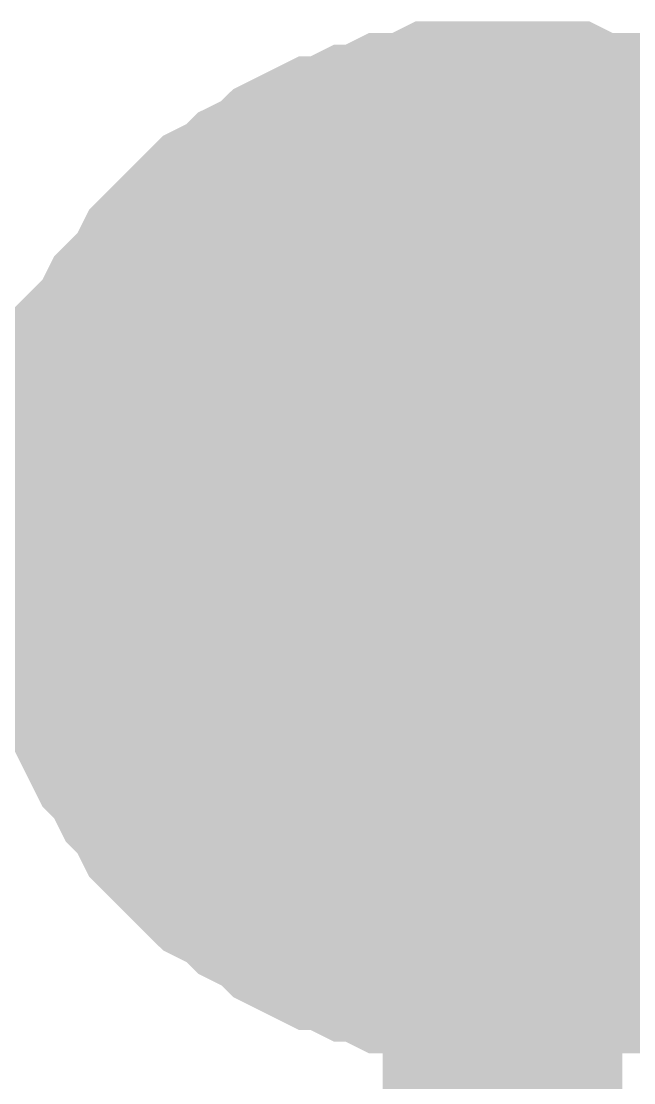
# Model space of a CAD drawing. Header units: inches. Extents: x 0 to 31.5, y 0 to 22.3.
# Drawn here: x 3.1795 to 3.2096, y 5.1731 to 5.2254 of the extents above; entities that cross this region are included whole.
import ezdxf

# ---------------------------------------------------------------- set-up
doc = ezdxf.new("R2010")
doc.units = ezdxf.units.IN
doc.header["$MEASUREMENT"] = 0
doc.layers.add('Sheet', color=255, linetype='Continuous')

msp = doc.modelspace()

# ---------------------------------------------------------------- linework, layer by layer
at = {"layer": 'Sheet'}
for points in [[(3.183071, 5.200003, 0.0118, 0.0118, 0), (3.183071, 5.201151, 0.0118, 0.0118, 0), (3.183071, 5.2023, 0.0118, 0.0118, 0), (3.183071, 5.202874, 0.0118, 0.0118, 0), (3.183645, 5.204022, 0.0118, 0.0118, 0), (3.183645, 5.205171, 0.0118, 0.0118, 0), (3.184219, 5.205745, 0.0118, 0.0118, 0), (3.184219, 5.206894, 0.0118, 0.0118, 0), (3.184793, 5.207468, 0.0118, 0.0118, 0), (3.184793, 5.208617, 0.0118, 0.0118, 0), (3.185367, 5.209191, 0.0118, 0.0118, 0), (3.185942, 5.210339, 0.0118, 0.0118, 0), (3.186516, 5.210914, 0.0118, 0.0118, 0), (3.18709, 5.211488, 0.0118, 0.0118, 0), (3.187664, 5.212636, 0.0118, 0.0118, 0), (3.188238, 5.213211, 0.0118, 0.0118, 0), (3.188812, 5.213785, 0.0118, 0.0118, 0), (3.189386, 5.214359, 0.0118, 0.0118, 0), (3.189961, 5.214934, 0.0118, 0.0118, 0), (3.191109, 5.215508, 0.0118, 0.0118, 0), (3.191683, 5.216082, 0.0118, 0.0118, 0), (3.192831, 5.216656, 0.0118, 0.0118, 0), (3.193406, 5.217231, 0.0118, 0.0118, 0), (3.194554, 5.217805, 0.0118, 0.0118, 0), (3.195128, 5.217805, 0.0118, 0.0118, 0), (3.196276, 5.218379, 0.0118, 0.0118, 0), (3.19685, 5.218379, 0.0118, 0.0118, 0), (3.197999, 5.218953, 0.0118, 0.0118, 0), (3.199147, 5.218953, 0.0118, 0.0118, 0), (3.200295, 5.219528, 0.0118, 0.0118, 0), (3.200869, 5.219528, 0.0118, 0.0118, 0), (3.202018, 5.219528, 0.0118, 0.0118, 0), (3.203166, 5.219528, 0.0118, 0.0118, 0)], [(3.183071, 5.200003, 0.0118, 0.0118, 0), (3.183071, 5.201151, 0.0118, 0.0118, 0), (3.183071, 5.2023, 0.0118, 0.0118, 0), (3.183071, 5.202874, 0.0118, 0.0118, 0), (3.183645, 5.204022, 0.0118, 0.0118, 0), (3.183645, 5.205171, 0.0118, 0.0118, 0), (3.184219, 5.205745, 0.0118, 0.0118, 0), (3.184219, 5.206894, 0.0118, 0.0118, 0), (3.184793, 5.207468, 0.0118, 0.0118, 0), (3.184793, 5.208617, 0.0118, 0.0118, 0), (3.185367, 5.209191, 0.0118, 0.0118, 0), (3.185942, 5.210339, 0.0118, 0.0118, 0), (3.186516, 5.210914, 0.0118, 0.0118, 0), (3.18709, 5.211488, 0.0118, 0.0118, 0), (3.187664, 5.212636, 0.0118, 0.0118, 0), (3.188238, 5.213211, 0.0118, 0.0118, 0), (3.188812, 5.213785, 0.0118, 0.0118, 0), (3.189386, 5.214359, 0.0118, 0.0118, 0), (3.189961, 5.214934, 0.0118, 0.0118, 0), (3.191109, 5.215508, 0.0118, 0.0118, 0), (3.191683, 5.216082, 0.0118, 0.0118, 0), (3.192831, 5.216656, 0.0118, 0.0118, 0), (3.193406, 5.217231, 0.0118, 0.0118, 0), (3.194554, 5.217805, 0.0118, 0.0118, 0), (3.195128, 5.217805, 0.0118, 0.0118, 0), (3.196276, 5.218379, 0.0118, 0.0118, 0), (3.19685, 5.218379, 0.0118, 0.0118, 0), (3.197999, 5.218953, 0.0118, 0.0118, 0), (3.199147, 5.218953, 0.0118, 0.0118, 0), (3.200295, 5.219528, 0.0118, 0.0118, 0), (3.200869, 5.219528, 0.0118, 0.0118, 0), (3.202018, 5.219528, 0.0118, 0.0118, 0), (3.203166, 5.219528, 0.0118, 0.0118, 0)], [(3.183071, 5.200003, 0.0118, 0.0118, 0), (3.183071, 5.201151, 0.0118, 0.0118, 0), (3.183071, 5.2023, 0.0118, 0.0118, 0), (3.183071, 5.202874, 0.0118, 0.0118, 0), (3.183645, 5.204022, 0.0118, 0.0118, 0), (3.183645, 5.205171, 0.0118, 0.0118, 0), (3.184219, 5.205745, 0.0118, 0.0118, 0), (3.184219, 5.206894, 0.0118, 0.0118, 0), (3.184793, 5.207468, 0.0118, 0.0118, 0), (3.184793, 5.208617, 0.0118, 0.0118, 0), (3.185367, 5.209191, 0.0118, 0.0118, 0), (3.185942, 5.210339, 0.0118, 0.0118, 0), (3.186516, 5.210914, 0.0118, 0.0118, 0), (3.18709, 5.211488, 0.0118, 0.0118, 0), (3.187664, 5.212636, 0.0118, 0.0118, 0), (3.188238, 5.213211, 0.0118, 0.0118, 0), (3.188812, 5.213785, 0.0118, 0.0118, 0), (3.189386, 5.214359, 0.0118, 0.0118, 0), (3.189961, 5.214934, 0.0118, 0.0118, 0), (3.191109, 5.215508, 0.0118, 0.0118, 0), (3.191683, 5.216082, 0.0118, 0.0118, 0), (3.192831, 5.216656, 0.0118, 0.0118, 0), (3.193406, 5.217231, 0.0118, 0.0118, 0), (3.194554, 5.217805, 0.0118, 0.0118, 0), (3.195128, 5.217805, 0.0118, 0.0118, 0), (3.196276, 5.218379, 0.0118, 0.0118, 0), (3.19685, 5.218379, 0.0118, 0.0118, 0), (3.197999, 5.218953, 0.0118, 0.0118, 0), (3.199147, 5.218953, 0.0118, 0.0118, 0), (3.200295, 5.219528, 0.0118, 0.0118, 0), (3.200869, 5.219528, 0.0118, 0.0118, 0), (3.202018, 5.219528, 0.0118, 0.0118, 0), (3.203166, 5.219528, 0.0118, 0.0118, 0)], [(3.183071, 5.200003, 0.0118, 0.0118, 0), (3.183071, 5.201151, 0.0118, 0.0118, 0), (3.183071, 5.2023, 0.0118, 0.0118, 0), (3.183071, 5.202874, 0.0118, 0.0118, 0), (3.183645, 5.204022, 0.0118, 0.0118, 0), (3.183645, 5.205171, 0.0118, 0.0118, 0), (3.184219, 5.205745, 0.0118, 0.0118, 0), (3.184219, 5.206894, 0.0118, 0.0118, 0), (3.184793, 5.207468, 0.0118, 0.0118, 0), (3.184793, 5.208617, 0.0118, 0.0118, 0), (3.185367, 5.209191, 0.0118, 0.0118, 0), (3.185942, 5.210339, 0.0118, 0.0118, 0), (3.186516, 5.210914, 0.0118, 0.0118, 0), (3.18709, 5.211488, 0.0118, 0.0118, 0), (3.187664, 5.212636, 0.0118, 0.0118, 0), (3.188238, 5.213211, 0.0118, 0.0118, 0), (3.188812, 5.213785, 0.0118, 0.0118, 0), (3.189386, 5.214359, 0.0118, 0.0118, 0), (3.189961, 5.214934, 0.0118, 0.0118, 0), (3.191109, 5.215508, 0.0118, 0.0118, 0), (3.191683, 5.216082, 0.0118, 0.0118, 0), (3.192831, 5.216656, 0.0118, 0.0118, 0), (3.193406, 5.217231, 0.0118, 0.0118, 0), (3.194554, 5.217805, 0.0118, 0.0118, 0), (3.195128, 5.217805, 0.0118, 0.0118, 0), (3.196276, 5.218379, 0.0118, 0.0118, 0), (3.19685, 5.218379, 0.0118, 0.0118, 0), (3.197999, 5.218953, 0.0118, 0.0118, 0), (3.199147, 5.218953, 0.0118, 0.0118, 0), (3.200295, 5.219528, 0.0118, 0.0118, 0), (3.200869, 5.219528, 0.0118, 0.0118, 0), (3.202018, 5.219528, 0.0118, 0.0118, 0), (3.203166, 5.219528, 0.0118, 0.0118, 0)], [(3.203166, 5.219528, 0.0118, 0.0118, 0), (3.203166, 5.219528, 0.0118, 0.0118, 0)], [(3.203166, 5.219528, 0.0118, 0.0118, 0), (3.204314, 5.219528, 0.0118, 0.0118, 0), (3.205463, 5.219528, 0.0118, 0.0118, 0), (3.206037, 5.219528, 0.0118, 0.0118, 0), (3.207185, 5.218953, 0.0118, 0.0118, 0), (3.208333, 5.218953, 0.0118, 0.0118, 0), (3.208907, 5.218379, 0.0118, 0.0118, 0), (3.210056, 5.218379, 0.0118, 0.0118, 0), (3.21063, 5.217805, 0.0118, 0.0118, 0), (3.211778, 5.217805, 0.0118, 0.0118, 0), (3.212352, 5.217231, 0.0118, 0.0118, 0), (3.213501, 5.216656, 0.0118, 0.0118, 0), (3.214075, 5.216082, 0.0118, 0.0118, 0), (3.214649, 5.215508, 0.0118, 0.0118, 0), (3.215797, 5.214934, 0.0118, 0.0118, 0)], [(3.203166, 5.219528, 0.0118, 0.0118, 0), (3.203166, 5.219528, 0.0118, 0.0118, 0)], [(3.203166, 5.219528, 0.0118, 0.0118, 0), (3.204314, 5.219528, 0.0118, 0.0118, 0), (3.205463, 5.219528, 0.0118, 0.0118, 0), (3.206037, 5.219528, 0.0118, 0.0118, 0), (3.207185, 5.218953, 0.0118, 0.0118, 0), (3.208333, 5.218953, 0.0118, 0.0118, 0), (3.208907, 5.218379, 0.0118, 0.0118, 0), (3.210056, 5.218379, 0.0118, 0.0118, 0), (3.21063, 5.217805, 0.0118, 0.0118, 0), (3.211778, 5.217805, 0.0118, 0.0118, 0), (3.212352, 5.217231, 0.0118, 0.0118, 0), (3.213501, 5.216656, 0.0118, 0.0118, 0), (3.214075, 5.216082, 0.0118, 0.0118, 0), (3.214649, 5.215508, 0.0118, 0.0118, 0), (3.215797, 5.214934, 0.0118, 0.0118, 0)], [(3.203166, 5.219528, 0.0118, 0.0118, 0), (3.203166, 5.219528, 0.0118, 0.0118, 0)], [(3.203166, 5.219528, 0.0118, 0.0118, 0), (3.204314, 5.219528, 0.0118, 0.0118, 0), (3.205463, 5.219528, 0.0118, 0.0118, 0), (3.206037, 5.219528, 0.0118, 0.0118, 0), (3.207185, 5.218953, 0.0118, 0.0118, 0), (3.208333, 5.218953, 0.0118, 0.0118, 0), (3.208907, 5.218379, 0.0118, 0.0118, 0), (3.210056, 5.218379, 0.0118, 0.0118, 0), (3.21063, 5.217805, 0.0118, 0.0118, 0), (3.211778, 5.217805, 0.0118, 0.0118, 0), (3.212352, 5.217231, 0.0118, 0.0118, 0), (3.213501, 5.216656, 0.0118, 0.0118, 0), (3.214075, 5.216082, 0.0118, 0.0118, 0), (3.214649, 5.215508, 0.0118, 0.0118, 0), (3.215797, 5.214934, 0.0118, 0.0118, 0)], [(3.203166, 5.219528, 0.0118, 0.0118, 0), (3.203166, 5.219528, 0.0118, 0.0118, 0)], [(3.203166, 5.219528, 0.0118, 0.0118, 0), (3.204314, 5.219528, 0.0118, 0.0118, 0), (3.205463, 5.219528, 0.0118, 0.0118, 0), (3.206037, 5.219528, 0.0118, 0.0118, 0), (3.207185, 5.218953, 0.0118, 0.0118, 0), (3.208333, 5.218953, 0.0118, 0.0118, 0), (3.208907, 5.218379, 0.0118, 0.0118, 0), (3.210056, 5.218379, 0.0118, 0.0118, 0), (3.21063, 5.217805, 0.0118, 0.0118, 0), (3.211778, 5.217805, 0.0118, 0.0118, 0), (3.212352, 5.217231, 0.0118, 0.0118, 0), (3.213501, 5.216656, 0.0118, 0.0118, 0), (3.214075, 5.216082, 0.0118, 0.0118, 0), (3.214649, 5.215508, 0.0118, 0.0118, 0), (3.215797, 5.214934, 0.0118, 0.0118, 0)], [(3.183071, 5.200003, 0.0039, 0.0039, 0), (3.183071, 5.201151, 0.0039, 0.0039, 0), (3.183071, 5.2023, 0.0039, 0.0039, 0), (3.183071, 5.202874, 0.0039, 0.0039, 0), (3.183645, 5.204022, 0.0039, 0.0039, 0), (3.183645, 5.205171, 0.0039, 0.0039, 0), (3.184219, 5.205745, 0.0039, 0.0039, 0), (3.184219, 5.206894, 0.0039, 0.0039, 0), (3.184793, 5.207468, 0.0039, 0.0039, 0), (3.184793, 5.208617, 0.0039, 0.0039, 0), (3.185367, 5.209191, 0.0039, 0.0039, 0), (3.185942, 5.210339, 0.0039, 0.0039, 0), (3.186516, 5.210914, 0.0039, 0.0039, 0), (3.18709, 5.211488, 0.0039, 0.0039, 0), (3.187664, 5.212636, 0.0039, 0.0039, 0), (3.188238, 5.213211, 0.0039, 0.0039, 0), (3.188812, 5.213785, 0.0039, 0.0039, 0), (3.189386, 5.214359, 0.0039, 0.0039, 0), (3.189961, 5.214934, 0.0039, 0.0039, 0), (3.191109, 5.215508, 0.0039, 0.0039, 0), (3.191683, 5.216082, 0.0039, 0.0039, 0), (3.192831, 5.216656, 0.0039, 0.0039, 0), (3.193406, 5.217231, 0.0039, 0.0039, 0), (3.194554, 5.217805, 0.0039, 0.0039, 0), (3.195128, 5.217805, 0.0039, 0.0039, 0), (3.196276, 5.218379, 0.0039, 0.0039, 0), (3.19685, 5.218379, 0.0039, 0.0039, 0), (3.197999, 5.218953, 0.0039, 0.0039, 0), (3.199147, 5.218953, 0.0039, 0.0039, 0), (3.200295, 5.219528, 0.0039, 0.0039, 0), (3.200869, 5.219528, 0.0039, 0.0039, 0), (3.202018, 5.219528, 0.0039, 0.0039, 0), (3.203166, 5.219528, 0.0039, 0.0039, 0)], [(3.183071, 5.200003, 0.0039, 0.0039, 0), (3.183071, 5.201151, 0.0039, 0.0039, 0), (3.183071, 5.2023, 0.0039, 0.0039, 0), (3.183071, 5.202874, 0.0039, 0.0039, 0), (3.183645, 5.204022, 0.0039, 0.0039, 0), (3.183645, 5.205171, 0.0039, 0.0039, 0), (3.184219, 5.205745, 0.0039, 0.0039, 0), (3.184219, 5.206894, 0.0039, 0.0039, 0), (3.184793, 5.207468, 0.0039, 0.0039, 0), (3.184793, 5.208617, 0.0039, 0.0039, 0), (3.185367, 5.209191, 0.0039, 0.0039, 0), (3.185942, 5.210339, 0.0039, 0.0039, 0), (3.186516, 5.210914, 0.0039, 0.0039, 0), (3.18709, 5.211488, 0.0039, 0.0039, 0), (3.187664, 5.212636, 0.0039, 0.0039, 0), (3.188238, 5.213211, 0.0039, 0.0039, 0), (3.188812, 5.213785, 0.0039, 0.0039, 0), (3.189386, 5.214359, 0.0039, 0.0039, 0), (3.189961, 5.214934, 0.0039, 0.0039, 0), (3.191109, 5.215508, 0.0039, 0.0039, 0), (3.191683, 5.216082, 0.0039, 0.0039, 0), (3.192831, 5.216656, 0.0039, 0.0039, 0), (3.193406, 5.217231, 0.0039, 0.0039, 0), (3.194554, 5.217805, 0.0039, 0.0039, 0), (3.195128, 5.217805, 0.0039, 0.0039, 0), (3.196276, 5.218379, 0.0039, 0.0039, 0), (3.19685, 5.218379, 0.0039, 0.0039, 0), (3.197999, 5.218953, 0.0039, 0.0039, 0), (3.199147, 5.218953, 0.0039, 0.0039, 0), (3.200295, 5.219528, 0.0039, 0.0039, 0), (3.200869, 5.219528, 0.0039, 0.0039, 0), (3.202018, 5.219528, 0.0039, 0.0039, 0), (3.203166, 5.219528, 0.0039, 0.0039, 0)], [(3.183071, 5.200003, 0.0039, 0.0039, 0), (3.183071, 5.201151, 0.0039, 0.0039, 0), (3.183071, 5.2023, 0.0039, 0.0039, 0), (3.183071, 5.202874, 0.0039, 0.0039, 0), (3.183645, 5.204022, 0.0039, 0.0039, 0), (3.183645, 5.205171, 0.0039, 0.0039, 0), (3.184219, 5.205745, 0.0039, 0.0039, 0), (3.184219, 5.206894, 0.0039, 0.0039, 0), (3.184793, 5.207468, 0.0039, 0.0039, 0), (3.184793, 5.208617, 0.0039, 0.0039, 0), (3.185367, 5.209191, 0.0039, 0.0039, 0), (3.185942, 5.210339, 0.0039, 0.0039, 0), (3.186516, 5.210914, 0.0039, 0.0039, 0), (3.18709, 5.211488, 0.0039, 0.0039, 0), (3.187664, 5.212636, 0.0039, 0.0039, 0), (3.188238, 5.213211, 0.0039, 0.0039, 0), (3.188812, 5.213785, 0.0039, 0.0039, 0), (3.189386, 5.214359, 0.0039, 0.0039, 0), (3.189961, 5.214934, 0.0039, 0.0039, 0), (3.191109, 5.215508, 0.0039, 0.0039, 0), (3.191683, 5.216082, 0.0039, 0.0039, 0), (3.192831, 5.216656, 0.0039, 0.0039, 0), (3.193406, 5.217231, 0.0039, 0.0039, 0), (3.194554, 5.217805, 0.0039, 0.0039, 0), (3.195128, 5.217805, 0.0039, 0.0039, 0), (3.196276, 5.218379, 0.0039, 0.0039, 0), (3.19685, 5.218379, 0.0039, 0.0039, 0), (3.197999, 5.218953, 0.0039, 0.0039, 0), (3.199147, 5.218953, 0.0039, 0.0039, 0), (3.200295, 5.219528, 0.0039, 0.0039, 0), (3.200869, 5.219528, 0.0039, 0.0039, 0), (3.202018, 5.219528, 0.0039, 0.0039, 0), (3.203166, 5.219528, 0.0039, 0.0039, 0)], [(3.183071, 5.200003, 0.0039, 0.0039, 0), (3.183071, 5.201151, 0.0039, 0.0039, 0), (3.183071, 5.2023, 0.0039, 0.0039, 0), (3.183071, 5.202874, 0.0039, 0.0039, 0), (3.183645, 5.204022, 0.0039, 0.0039, 0), (3.183645, 5.205171, 0.0039, 0.0039, 0), (3.184219, 5.205745, 0.0039, 0.0039, 0), (3.184219, 5.206894, 0.0039, 0.0039, 0), (3.184793, 5.207468, 0.0039, 0.0039, 0), (3.184793, 5.208617, 0.0039, 0.0039, 0), (3.185367, 5.209191, 0.0039, 0.0039, 0), (3.185942, 5.210339, 0.0039, 0.0039, 0), (3.186516, 5.210914, 0.0039, 0.0039, 0), (3.18709, 5.211488, 0.0039, 0.0039, 0), (3.187664, 5.212636, 0.0039, 0.0039, 0), (3.188238, 5.213211, 0.0039, 0.0039, 0), (3.188812, 5.213785, 0.0039, 0.0039, 0), (3.189386, 5.214359, 0.0039, 0.0039, 0), (3.189961, 5.214934, 0.0039, 0.0039, 0), (3.191109, 5.215508, 0.0039, 0.0039, 0), (3.191683, 5.216082, 0.0039, 0.0039, 0), (3.192831, 5.216656, 0.0039, 0.0039, 0), (3.193406, 5.217231, 0.0039, 0.0039, 0), (3.194554, 5.217805, 0.0039, 0.0039, 0), (3.195128, 5.217805, 0.0039, 0.0039, 0), (3.196276, 5.218379, 0.0039, 0.0039, 0), (3.19685, 5.218379, 0.0039, 0.0039, 0), (3.197999, 5.218953, 0.0039, 0.0039, 0), (3.199147, 5.218953, 0.0039, 0.0039, 0), (3.200295, 5.219528, 0.0039, 0.0039, 0), (3.200869, 5.219528, 0.0039, 0.0039, 0), (3.202018, 5.219528, 0.0039, 0.0039, 0), (3.203166, 5.219528, 0.0039, 0.0039, 0)], [(3.203166, 5.219528, 0.0039, 0.0039, 0), (3.203166, 5.219528, 0.0039, 0.0039, 0)], [(3.203166, 5.219528, 0.0039, 0.0039, 0), (3.204314, 5.219528, 0.0039, 0.0039, 0), (3.205463, 5.219528, 0.0039, 0.0039, 0), (3.206037, 5.219528, 0.0039, 0.0039, 0), (3.207185, 5.218953, 0.0039, 0.0039, 0), (3.208333, 5.218953, 0.0039, 0.0039, 0), (3.208907, 5.218379, 0.0039, 0.0039, 0), (3.210056, 5.218379, 0.0039, 0.0039, 0), (3.21063, 5.217805, 0.0039, 0.0039, 0), (3.211778, 5.217805, 0.0039, 0.0039, 0)], [(3.203166, 5.219528, 0.0039, 0.0039, 0), (3.203166, 5.219528, 0.0039, 0.0039, 0)], [(3.203166, 5.219528, 0.0039, 0.0039, 0), (3.204314, 5.219528, 0.0039, 0.0039, 0), (3.205463, 5.219528, 0.0039, 0.0039, 0), (3.206037, 5.219528, 0.0039, 0.0039, 0), (3.207185, 5.218953, 0.0039, 0.0039, 0), (3.208333, 5.218953, 0.0039, 0.0039, 0), (3.208907, 5.218379, 0.0039, 0.0039, 0), (3.210056, 5.218379, 0.0039, 0.0039, 0), (3.21063, 5.217805, 0.0039, 0.0039, 0), (3.211778, 5.217805, 0.0039, 0.0039, 0)], [(3.203166, 5.219528, 0.0039, 0.0039, 0), (3.203166, 5.219528, 0.0039, 0.0039, 0)], [(3.203166, 5.219528, 0.0039, 0.0039, 0), (3.204314, 5.219528, 0.0039, 0.0039, 0), (3.205463, 5.219528, 0.0039, 0.0039, 0), (3.206037, 5.219528, 0.0039, 0.0039, 0), (3.207185, 5.218953, 0.0039, 0.0039, 0), (3.208333, 5.218953, 0.0039, 0.0039, 0), (3.208907, 5.218379, 0.0039, 0.0039, 0), (3.210056, 5.218379, 0.0039, 0.0039, 0), (3.21063, 5.217805, 0.0039, 0.0039, 0), (3.211778, 5.217805, 0.0039, 0.0039, 0)], [(3.203166, 5.219528, 0.0039, 0.0039, 0), (3.203166, 5.219528, 0.0039, 0.0039, 0)], [(3.203166, 5.219528, 0.0039, 0.0039, 0), (3.204314, 5.219528, 0.0039, 0.0039, 0), (3.205463, 5.219528, 0.0039, 0.0039, 0), (3.206037, 5.219528, 0.0039, 0.0039, 0), (3.207185, 5.218953, 0.0039, 0.0039, 0), (3.208333, 5.218953, 0.0039, 0.0039, 0), (3.208907, 5.218379, 0.0039, 0.0039, 0), (3.210056, 5.218379, 0.0039, 0.0039, 0), (3.21063, 5.217805, 0.0039, 0.0039, 0), (3.211778, 5.217805, 0.0039, 0.0039, 0)], [(2.902887, 4.799737, 0.0118, 0.0118, 0), (2.902887, 4.699815, 0.0118, 0.0118, 0), (3.203166, 4.699815, 0.0118, 0.0118, 0), (3.203166, 5.200003, 0.0118, 0.0118, 0)], [(2.902887, 5.200003, 0.0118, 0.0118, 0), (3.203166, 5.200003, 0.0118, 0.0118, 0), (3.502871, 5.200003, 0.0118, 0.0118, 0)], [(3.203166, 5.179903, 0.0118, 0.0118, 0), (3.202018, 5.179903, 0.0118, 0.0118, 0), (3.200869, 5.179903, 0.0118, 0.0118, 0), (3.200295, 5.179903, 0.0118, 0.0118, 0), (3.199147, 5.180477, 0.0118, 0.0118, 0), (3.197999, 5.180477, 0.0118, 0.0118, 0), (3.19685, 5.181052, 0.0118, 0.0118, 0), (3.196276, 5.181052, 0.0118, 0.0118, 0), (3.195128, 5.181626, 0.0118, 0.0118, 0), (3.194554, 5.181626, 0.0118, 0.0118, 0), (3.193406, 5.1822, 0.0118, 0.0118, 0), (3.192831, 5.182775, 0.0118, 0.0118, 0), (3.191683, 5.183349, 0.0118, 0.0118, 0), (3.191109, 5.183923, 0.0118, 0.0118, 0), (3.189961, 5.184497, 0.0118, 0.0118, 0), (3.189386, 5.185072, 0.0118, 0.0118, 0), (3.188812, 5.185646, 0.0118, 0.0118, 0), (3.188238, 5.18622, 0.0118, 0.0118, 0), (3.187664, 5.186794, 0.0118, 0.0118, 0), (3.18709, 5.187943, 0.0118, 0.0118, 0), (3.186516, 5.188517, 0.0118, 0.0118, 0), (3.185942, 5.189666, 0.0118, 0.0118, 0), (3.185367, 5.19024, 0.0118, 0.0118, 0), (3.184793, 5.191389, 0.0118, 0.0118, 0), (3.184793, 5.191963, 0.0118, 0.0118, 0), (3.184219, 5.193111, 0.0118, 0.0118, 0), (3.184219, 5.193686, 0.0118, 0.0118, 0), (3.183645, 5.194834, 0.0118, 0.0118, 0), (3.183645, 5.195983, 0.0118, 0.0118, 0), (3.183071, 5.197131, 0.0118, 0.0118, 0), (3.183071, 5.197706, 0.0118, 0.0118, 0), (3.183071, 5.198854, 0.0118, 0.0118, 0), (3.183071, 5.200003, 0.0118, 0.0118, 0)], [(3.183071, 5.200003, 0.0118, 0.0118, 0), (3.183071, 5.200003, 0.0118, 0.0118, 0)], [(3.203166, 5.179903, 0.0118, 0.0118, 0), (3.202018, 5.179903, 0.0118, 0.0118, 0), (3.200869, 5.179903, 0.0118, 0.0118, 0), (3.200295, 5.179903, 0.0118, 0.0118, 0), (3.199147, 5.180477, 0.0118, 0.0118, 0), (3.197999, 5.180477, 0.0118, 0.0118, 0), (3.19685, 5.181052, 0.0118, 0.0118, 0), (3.196276, 5.181052, 0.0118, 0.0118, 0), (3.195128, 5.181626, 0.0118, 0.0118, 0), (3.194554, 5.181626, 0.0118, 0.0118, 0), (3.193406, 5.1822, 0.0118, 0.0118, 0), (3.192831, 5.182775, 0.0118, 0.0118, 0), (3.191683, 5.183349, 0.0118, 0.0118, 0), (3.191109, 5.183923, 0.0118, 0.0118, 0), (3.189961, 5.184497, 0.0118, 0.0118, 0), (3.189386, 5.185072, 0.0118, 0.0118, 0), (3.188812, 5.185646, 0.0118, 0.0118, 0), (3.188238, 5.18622, 0.0118, 0.0118, 0), (3.187664, 5.186794, 0.0118, 0.0118, 0), (3.18709, 5.187943, 0.0118, 0.0118, 0), (3.186516, 5.188517, 0.0118, 0.0118, 0), (3.185942, 5.189666, 0.0118, 0.0118, 0), (3.185367, 5.19024, 0.0118, 0.0118, 0), (3.184793, 5.191389, 0.0118, 0.0118, 0), (3.184793, 5.191963, 0.0118, 0.0118, 0), (3.184219, 5.193111, 0.0118, 0.0118, 0), (3.184219, 5.193686, 0.0118, 0.0118, 0), (3.183645, 5.194834, 0.0118, 0.0118, 0), (3.183645, 5.195983, 0.0118, 0.0118, 0), (3.183071, 5.197131, 0.0118, 0.0118, 0), (3.183071, 5.197706, 0.0118, 0.0118, 0), (3.183071, 5.198854, 0.0118, 0.0118, 0), (3.183071, 5.200003, 0.0118, 0.0118, 0)], [(3.183071, 5.200003, 0.0118, 0.0118, 0), (3.183071, 5.200003, 0.0118, 0.0118, 0)], [(3.203166, 5.179903, 0.0118, 0.0118, 0), (3.202018, 5.179903, 0.0118, 0.0118, 0), (3.200869, 5.179903, 0.0118, 0.0118, 0), (3.200295, 5.179903, 0.0118, 0.0118, 0), (3.199147, 5.180477, 0.0118, 0.0118, 0), (3.197999, 5.180477, 0.0118, 0.0118, 0), (3.19685, 5.181052, 0.0118, 0.0118, 0), (3.196276, 5.181052, 0.0118, 0.0118, 0), (3.195128, 5.181626, 0.0118, 0.0118, 0), (3.194554, 5.181626, 0.0118, 0.0118, 0), (3.193406, 5.1822, 0.0118, 0.0118, 0), (3.192831, 5.182775, 0.0118, 0.0118, 0), (3.191683, 5.183349, 0.0118, 0.0118, 0), (3.191109, 5.183923, 0.0118, 0.0118, 0), (3.189961, 5.184497, 0.0118, 0.0118, 0), (3.189386, 5.185072, 0.0118, 0.0118, 0), (3.188812, 5.185646, 0.0118, 0.0118, 0), (3.188238, 5.18622, 0.0118, 0.0118, 0), (3.187664, 5.186794, 0.0118, 0.0118, 0), (3.18709, 5.187943, 0.0118, 0.0118, 0), (3.186516, 5.188517, 0.0118, 0.0118, 0), (3.185942, 5.189666, 0.0118, 0.0118, 0), (3.185367, 5.19024, 0.0118, 0.0118, 0), (3.184793, 5.191389, 0.0118, 0.0118, 0), (3.184793, 5.191963, 0.0118, 0.0118, 0), (3.184219, 5.193111, 0.0118, 0.0118, 0), (3.184219, 5.193686, 0.0118, 0.0118, 0), (3.183645, 5.194834, 0.0118, 0.0118, 0), (3.183645, 5.195983, 0.0118, 0.0118, 0), (3.183071, 5.197131, 0.0118, 0.0118, 0), (3.183071, 5.197706, 0.0118, 0.0118, 0), (3.183071, 5.198854, 0.0118, 0.0118, 0), (3.183071, 5.200003, 0.0118, 0.0118, 0)], [(3.183071, 5.200003, 0.0118, 0.0118, 0), (3.183071, 5.200003, 0.0118, 0.0118, 0)], [(3.203166, 5.179903, 0.0118, 0.0118, 0), (3.202018, 5.179903, 0.0118, 0.0118, 0), (3.200869, 5.179903, 0.0118, 0.0118, 0), (3.200295, 5.179903, 0.0118, 0.0118, 0), (3.199147, 5.180477, 0.0118, 0.0118, 0), (3.197999, 5.180477, 0.0118, 0.0118, 0), (3.19685, 5.181052, 0.0118, 0.0118, 0), (3.196276, 5.181052, 0.0118, 0.0118, 0), (3.195128, 5.181626, 0.0118, 0.0118, 0), (3.194554, 5.181626, 0.0118, 0.0118, 0), (3.193406, 5.1822, 0.0118, 0.0118, 0), (3.192831, 5.182775, 0.0118, 0.0118, 0), (3.191683, 5.183349, 0.0118, 0.0118, 0), (3.191109, 5.183923, 0.0118, 0.0118, 0), (3.189961, 5.184497, 0.0118, 0.0118, 0), (3.189386, 5.185072, 0.0118, 0.0118, 0), (3.188812, 5.185646, 0.0118, 0.0118, 0), (3.188238, 5.18622, 0.0118, 0.0118, 0), (3.187664, 5.186794, 0.0118, 0.0118, 0), (3.18709, 5.187943, 0.0118, 0.0118, 0), (3.186516, 5.188517, 0.0118, 0.0118, 0), (3.185942, 5.189666, 0.0118, 0.0118, 0), (3.185367, 5.19024, 0.0118, 0.0118, 0), (3.184793, 5.191389, 0.0118, 0.0118, 0), (3.184793, 5.191963, 0.0118, 0.0118, 0), (3.184219, 5.193111, 0.0118, 0.0118, 0), (3.184219, 5.193686, 0.0118, 0.0118, 0), (3.183645, 5.194834, 0.0118, 0.0118, 0), (3.183645, 5.195983, 0.0118, 0.0118, 0), (3.183071, 5.197131, 0.0118, 0.0118, 0), (3.183071, 5.197706, 0.0118, 0.0118, 0), (3.183071, 5.198854, 0.0118, 0.0118, 0), (3.183071, 5.200003, 0.0118, 0.0118, 0)], [(3.183071, 5.200003, 0.0118, 0.0118, 0), (3.183071, 5.200003, 0.0118, 0.0118, 0)], [(3.203166, 5.179903, 0.0039, 0.0039, 0), (3.202018, 5.179903, 0.0039, 0.0039, 0), (3.200869, 5.179903, 0.0039, 0.0039, 0), (3.200295, 5.179903, 0.0039, 0.0039, 0), (3.199147, 5.180477, 0.0039, 0.0039, 0), (3.197999, 5.180477, 0.0039, 0.0039, 0), (3.19685, 5.181052, 0.0039, 0.0039, 0), (3.196276, 5.181052, 0.0039, 0.0039, 0), (3.195128, 5.181626, 0.0039, 0.0039, 0), (3.194554, 5.181626, 0.0039, 0.0039, 0), (3.193406, 5.1822, 0.0039, 0.0039, 0), (3.192831, 5.182775, 0.0039, 0.0039, 0), (3.191683, 5.183349, 0.0039, 0.0039, 0), (3.191109, 5.183923, 0.0039, 0.0039, 0), (3.189961, 5.184497, 0.0039, 0.0039, 0), (3.189386, 5.185072, 0.0039, 0.0039, 0), (3.188812, 5.185646, 0.0039, 0.0039, 0), (3.188238, 5.18622, 0.0039, 0.0039, 0), (3.187664, 5.186794, 0.0039, 0.0039, 0), (3.18709, 5.187943, 0.0039, 0.0039, 0), (3.186516, 5.188517, 0.0039, 0.0039, 0), (3.185942, 5.189666, 0.0039, 0.0039, 0), (3.185367, 5.19024, 0.0039, 0.0039, 0), (3.184793, 5.191389, 0.0039, 0.0039, 0), (3.184793, 5.191963, 0.0039, 0.0039, 0), (3.184219, 5.193111, 0.0039, 0.0039, 0), (3.184219, 5.193686, 0.0039, 0.0039, 0), (3.183645, 5.194834, 0.0039, 0.0039, 0), (3.183645, 5.195983, 0.0039, 0.0039, 0), (3.183071, 5.197131, 0.0039, 0.0039, 0), (3.183071, 5.197706, 0.0039, 0.0039, 0), (3.183071, 5.198854, 0.0039, 0.0039, 0), (3.183071, 5.200003, 0.0039, 0.0039, 0)], [(3.183071, 5.200003, 0.0039, 0.0039, 0), (3.183071, 5.200003, 0.0039, 0.0039, 0)], [(3.203166, 5.179903, 0.0039, 0.0039, 0), (3.202018, 5.179903, 0.0039, 0.0039, 0), (3.200869, 5.179903, 0.0039, 0.0039, 0), (3.200295, 5.179903, 0.0039, 0.0039, 0), (3.199147, 5.180477, 0.0039, 0.0039, 0), (3.197999, 5.180477, 0.0039, 0.0039, 0), (3.19685, 5.181052, 0.0039, 0.0039, 0), (3.196276, 5.181052, 0.0039, 0.0039, 0), (3.195128, 5.181626, 0.0039, 0.0039, 0), (3.194554, 5.181626, 0.0039, 0.0039, 0), (3.193406, 5.1822, 0.0039, 0.0039, 0), (3.192831, 5.182775, 0.0039, 0.0039, 0), (3.191683, 5.183349, 0.0039, 0.0039, 0), (3.191109, 5.183923, 0.0039, 0.0039, 0), (3.189961, 5.184497, 0.0039, 0.0039, 0), (3.189386, 5.185072, 0.0039, 0.0039, 0), (3.188812, 5.185646, 0.0039, 0.0039, 0), (3.188238, 5.18622, 0.0039, 0.0039, 0), (3.187664, 5.186794, 0.0039, 0.0039, 0), (3.18709, 5.187943, 0.0039, 0.0039, 0), (3.186516, 5.188517, 0.0039, 0.0039, 0), (3.185942, 5.189666, 0.0039, 0.0039, 0), (3.185367, 5.19024, 0.0039, 0.0039, 0), (3.184793, 5.191389, 0.0039, 0.0039, 0), (3.184793, 5.191963, 0.0039, 0.0039, 0), (3.184219, 5.193111, 0.0039, 0.0039, 0), (3.184219, 5.193686, 0.0039, 0.0039, 0), (3.183645, 5.194834, 0.0039, 0.0039, 0), (3.183645, 5.195983, 0.0039, 0.0039, 0), (3.183071, 5.197131, 0.0039, 0.0039, 0), (3.183071, 5.197706, 0.0039, 0.0039, 0), (3.183071, 5.198854, 0.0039, 0.0039, 0), (3.183071, 5.200003, 0.0039, 0.0039, 0)], [(3.183071, 5.200003, 0.0039, 0.0039, 0), (3.183071, 5.200003, 0.0039, 0.0039, 0)], [(3.203166, 5.179903, 0.0039, 0.0039, 0), (3.202018, 5.179903, 0.0039, 0.0039, 0), (3.200869, 5.179903, 0.0039, 0.0039, 0), (3.200295, 5.179903, 0.0039, 0.0039, 0), (3.199147, 5.180477, 0.0039, 0.0039, 0), (3.197999, 5.180477, 0.0039, 0.0039, 0), (3.19685, 5.181052, 0.0039, 0.0039, 0), (3.196276, 5.181052, 0.0039, 0.0039, 0), (3.195128, 5.181626, 0.0039, 0.0039, 0), (3.194554, 5.181626, 0.0039, 0.0039, 0), (3.193406, 5.1822, 0.0039, 0.0039, 0), (3.192831, 5.182775, 0.0039, 0.0039, 0), (3.191683, 5.183349, 0.0039, 0.0039, 0), (3.191109, 5.183923, 0.0039, 0.0039, 0), (3.189961, 5.184497, 0.0039, 0.0039, 0), (3.189386, 5.185072, 0.0039, 0.0039, 0), (3.188812, 5.185646, 0.0039, 0.0039, 0), (3.188238, 5.18622, 0.0039, 0.0039, 0), (3.187664, 5.186794, 0.0039, 0.0039, 0), (3.18709, 5.187943, 0.0039, 0.0039, 0), (3.186516, 5.188517, 0.0039, 0.0039, 0), (3.185942, 5.189666, 0.0039, 0.0039, 0), (3.185367, 5.19024, 0.0039, 0.0039, 0), (3.184793, 5.191389, 0.0039, 0.0039, 0), (3.184793, 5.191963, 0.0039, 0.0039, 0), (3.184219, 5.193111, 0.0039, 0.0039, 0), (3.184219, 5.193686, 0.0039, 0.0039, 0), (3.183645, 5.194834, 0.0039, 0.0039, 0), (3.183645, 5.195983, 0.0039, 0.0039, 0), (3.183071, 5.197131, 0.0039, 0.0039, 0), (3.183071, 5.197706, 0.0039, 0.0039, 0), (3.183071, 5.198854, 0.0039, 0.0039, 0), (3.183071, 5.200003, 0.0039, 0.0039, 0)], [(3.183071, 5.200003, 0.0039, 0.0039, 0), (3.183071, 5.200003, 0.0039, 0.0039, 0)], [(3.203166, 5.179903, 0.0039, 0.0039, 0), (3.202018, 5.179903, 0.0039, 0.0039, 0), (3.200869, 5.179903, 0.0039, 0.0039, 0), (3.200295, 5.179903, 0.0039, 0.0039, 0), (3.199147, 5.180477, 0.0039, 0.0039, 0), (3.197999, 5.180477, 0.0039, 0.0039, 0), (3.19685, 5.181052, 0.0039, 0.0039, 0), (3.196276, 5.181052, 0.0039, 0.0039, 0), (3.195128, 5.181626, 0.0039, 0.0039, 0), (3.194554, 5.181626, 0.0039, 0.0039, 0), (3.193406, 5.1822, 0.0039, 0.0039, 0), (3.192831, 5.182775, 0.0039, 0.0039, 0), (3.191683, 5.183349, 0.0039, 0.0039, 0), (3.191109, 5.183923, 0.0039, 0.0039, 0), (3.189961, 5.184497, 0.0039, 0.0039, 0), (3.189386, 5.185072, 0.0039, 0.0039, 0), (3.188812, 5.185646, 0.0039, 0.0039, 0), (3.188238, 5.18622, 0.0039, 0.0039, 0), (3.187664, 5.186794, 0.0039, 0.0039, 0), (3.18709, 5.187943, 0.0039, 0.0039, 0), (3.186516, 5.188517, 0.0039, 0.0039, 0), (3.185942, 5.189666, 0.0039, 0.0039, 0), (3.185367, 5.19024, 0.0039, 0.0039, 0), (3.184793, 5.191389, 0.0039, 0.0039, 0), (3.184793, 5.191963, 0.0039, 0.0039, 0), (3.184219, 5.193111, 0.0039, 0.0039, 0), (3.184219, 5.193686, 0.0039, 0.0039, 0), (3.183645, 5.194834, 0.0039, 0.0039, 0), (3.183645, 5.195983, 0.0039, 0.0039, 0), (3.183071, 5.197131, 0.0039, 0.0039, 0), (3.183071, 5.197706, 0.0039, 0.0039, 0), (3.183071, 5.198854, 0.0039, 0.0039, 0), (3.183071, 5.200003, 0.0039, 0.0039, 0)], [(3.183071, 5.200003, 0.0039, 0.0039, 0), (3.183071, 5.200003, 0.0039, 0.0039, 0)], [(3.215797, 5.184497, 0.0118, 0.0118, 0), (3.214649, 5.183923, 0.0118, 0.0118, 0), (3.214075, 5.183349, 0.0118, 0.0118, 0), (3.213501, 5.182775, 0.0118, 0.0118, 0), (3.212352, 5.1822, 0.0118, 0.0118, 0), (3.211778, 5.181626, 0.0118, 0.0118, 0), (3.21063, 5.181626, 0.0118, 0.0118, 0), (3.210056, 5.181052, 0.0118, 0.0118, 0), (3.208907, 5.181052, 0.0118, 0.0118, 0), (3.208333, 5.180477, 0.0118, 0.0118, 0), (3.207185, 5.180477, 0.0118, 0.0118, 0), (3.206037, 5.179903, 0.0118, 0.0118, 0), (3.205463, 5.179903, 0.0118, 0.0118, 0), (3.204314, 5.179903, 0.0118, 0.0118, 0), (3.203166, 5.179903, 0.0118, 0.0118, 0)], [(3.215797, 5.184497, 0.0118, 0.0118, 0), (3.214649, 5.183923, 0.0118, 0.0118, 0), (3.214075, 5.183349, 0.0118, 0.0118, 0), (3.213501, 5.182775, 0.0118, 0.0118, 0), (3.212352, 5.1822, 0.0118, 0.0118, 0), (3.211778, 5.181626, 0.0118, 0.0118, 0), (3.21063, 5.181626, 0.0118, 0.0118, 0), (3.210056, 5.181052, 0.0118, 0.0118, 0), (3.208907, 5.181052, 0.0118, 0.0118, 0), (3.208333, 5.180477, 0.0118, 0.0118, 0), (3.207185, 5.180477, 0.0118, 0.0118, 0), (3.206037, 5.179903, 0.0118, 0.0118, 0), (3.205463, 5.179903, 0.0118, 0.0118, 0), (3.204314, 5.179903, 0.0118, 0.0118, 0), (3.203166, 5.179903, 0.0118, 0.0118, 0)], [(3.215797, 5.184497, 0.0118, 0.0118, 0), (3.214649, 5.183923, 0.0118, 0.0118, 0), (3.214075, 5.183349, 0.0118, 0.0118, 0), (3.213501, 5.182775, 0.0118, 0.0118, 0), (3.212352, 5.1822, 0.0118, 0.0118, 0), (3.211778, 5.181626, 0.0118, 0.0118, 0), (3.21063, 5.181626, 0.0118, 0.0118, 0), (3.210056, 5.181052, 0.0118, 0.0118, 0), (3.208907, 5.181052, 0.0118, 0.0118, 0), (3.208333, 5.180477, 0.0118, 0.0118, 0), (3.207185, 5.180477, 0.0118, 0.0118, 0), (3.206037, 5.179903, 0.0118, 0.0118, 0), (3.205463, 5.179903, 0.0118, 0.0118, 0), (3.204314, 5.179903, 0.0118, 0.0118, 0), (3.203166, 5.179903, 0.0118, 0.0118, 0)], [(3.215797, 5.184497, 0.0118, 0.0118, 0), (3.214649, 5.183923, 0.0118, 0.0118, 0), (3.214075, 5.183349, 0.0118, 0.0118, 0), (3.213501, 5.182775, 0.0118, 0.0118, 0), (3.212352, 5.1822, 0.0118, 0.0118, 0), (3.211778, 5.181626, 0.0118, 0.0118, 0), (3.21063, 5.181626, 0.0118, 0.0118, 0), (3.210056, 5.181052, 0.0118, 0.0118, 0), (3.208907, 5.181052, 0.0118, 0.0118, 0), (3.208333, 5.180477, 0.0118, 0.0118, 0), (3.207185, 5.180477, 0.0118, 0.0118, 0), (3.206037, 5.179903, 0.0118, 0.0118, 0), (3.205463, 5.179903, 0.0118, 0.0118, 0), (3.204314, 5.179903, 0.0118, 0.0118, 0), (3.203166, 5.179903, 0.0118, 0.0118, 0)], [(3.211778, 5.181626, 0.0039, 0.0039, 0), (3.21063, 5.181626, 0.0039, 0.0039, 0), (3.210056, 5.181052, 0.0039, 0.0039, 0), (3.208907, 5.181052, 0.0039, 0.0039, 0), (3.208333, 5.180477, 0.0039, 0.0039, 0), (3.207185, 5.180477, 0.0039, 0.0039, 0), (3.206037, 5.179903, 0.0039, 0.0039, 0), (3.205463, 5.179903, 0.0039, 0.0039, 0), (3.204314, 5.179903, 0.0039, 0.0039, 0), (3.203166, 5.179903, 0.0039, 0.0039, 0)], [(3.211778, 5.181626, 0.0039, 0.0039, 0), (3.21063, 5.181626, 0.0039, 0.0039, 0), (3.210056, 5.181052, 0.0039, 0.0039, 0), (3.208907, 5.181052, 0.0039, 0.0039, 0), (3.208333, 5.180477, 0.0039, 0.0039, 0), (3.207185, 5.180477, 0.0039, 0.0039, 0), (3.206037, 5.179903, 0.0039, 0.0039, 0), (3.205463, 5.179903, 0.0039, 0.0039, 0), (3.204314, 5.179903, 0.0039, 0.0039, 0), (3.203166, 5.179903, 0.0039, 0.0039, 0)], [(3.211778, 5.181626, 0.0039, 0.0039, 0), (3.21063, 5.181626, 0.0039, 0.0039, 0), (3.210056, 5.181052, 0.0039, 0.0039, 0), (3.208907, 5.181052, 0.0039, 0.0039, 0), (3.208333, 5.180477, 0.0039, 0.0039, 0), (3.207185, 5.180477, 0.0039, 0.0039, 0), (3.206037, 5.179903, 0.0039, 0.0039, 0), (3.205463, 5.179903, 0.0039, 0.0039, 0), (3.204314, 5.179903, 0.0039, 0.0039, 0), (3.203166, 5.179903, 0.0039, 0.0039, 0)], [(3.211778, 5.181626, 0.0039, 0.0039, 0), (3.21063, 5.181626, 0.0039, 0.0039, 0), (3.210056, 5.181052, 0.0039, 0.0039, 0), (3.208907, 5.181052, 0.0039, 0.0039, 0), (3.208333, 5.180477, 0.0039, 0.0039, 0), (3.207185, 5.180477, 0.0039, 0.0039, 0), (3.206037, 5.179903, 0.0039, 0.0039, 0), (3.205463, 5.179903, 0.0039, 0.0039, 0), (3.204314, 5.179903, 0.0039, 0.0039, 0), (3.203166, 5.179903, 0.0039, 0.0039, 0)]]:
    msp.add_lwpolyline(points, format="xyseb", dxfattribs=at)
msp.add_lwpolyline([(3.19, 5.2, 0.02, 0.02, 1), (3.21, 5.2, 0.02, 0.02, 1)], format="xyseb", close=True, dxfattribs=at)

doc.saveas('drawing.dxf')
